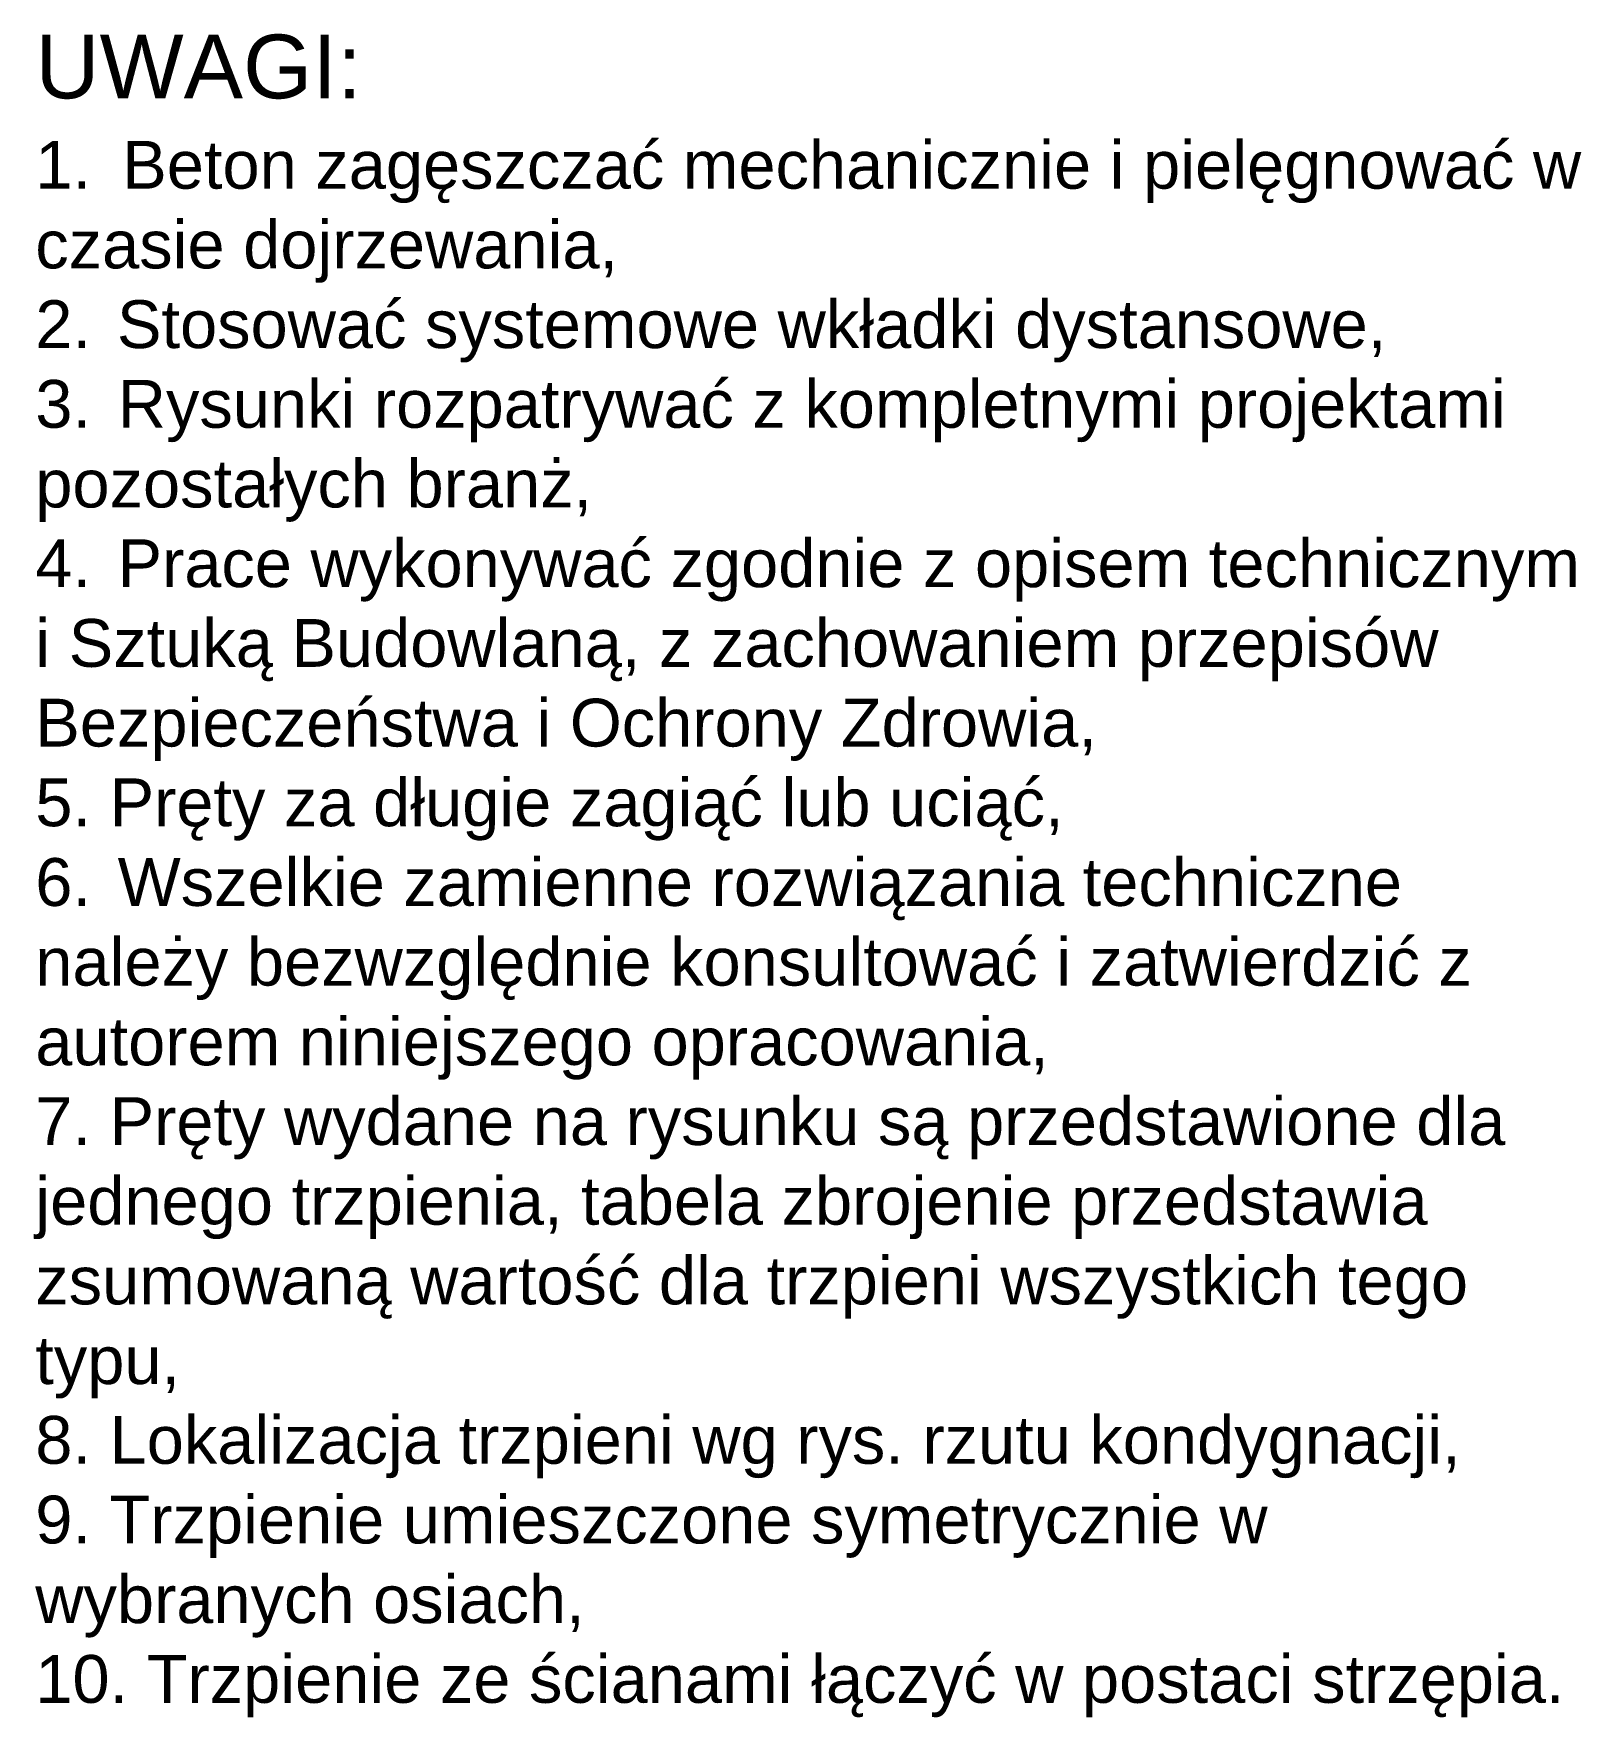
# Model space of a CAD drawing. Header units: millimetres. Extents: x 647 to 146539, y -131215 to 59.
# Drawn here: x 64290 to 65844, y -37090 to -35400 of the extents above; entities that cross this region are included whole.
import ezdxf

# ---------------------------------------------------------------- set-up
doc = ezdxf.new("R2010")
doc.units = ezdxf.units.MM
doc.layers.add('G-Opisy', color=2, linetype='Continuous', lineweight=18)
doc.styles.add('Arial-GG', font='arial.ttf')

msp = doc.modelspace()

# ---------------------------------------------------------------- texts
at = {"layer": 'G-Opisy', "color": 2, "insert": (64292.05, -35400.77), "char_height": 80, "width": 1569.7044, "attachment_point": 1, "style": 'Arial-GG'}
msp.add_mtext('{\\H0.8x;UWAGI:\\P\\H0.75x;1.\\W1.684; \\W1;Beton zagęszczać mechanicznie i pielęgnować w czasie dojrzewania,\\P2.\\W1.398; \\W1;Stosować systemowe wkładki dystansowe,\\P3.\\W1.443; \\W1;Rysunki rozpatrywać z kompletnymi projektami pozostałych branż,\\P4.\\W1.428; \\W1;Prace wykonywać zgodnie z opisem technicznym i Sztuką Budowlaną, z zachowaniem przepisów Bezpieczeństwa i Ochrony Zdrowia,\\P5. Pręty za długie zagiąć lub uciąć,\\P6.\\W1.438; \\W1;Wszelkie zamienne rozwiązania techniczne należy bezwzględnie konsultować i zatwierdzić z autorem niniejszego opracowania,\\P7. Pręty wydane na rysunku są przedstawione dla jednego trzpienia, tabela zbrojenie przedstawia zsumowaną wartość dla trzpieni wszystkich tego typu,\\P8. Lokalizacja trzpieni wg rys. rzutu kondygnacji,\\P9. Trzpienie umieszczone symetrycznie w wybranych osiach,\\P10. Trzpienie ze ścianami łączyć w postaci strzępia.}', dxfattribs=at)

doc.saveas('drawing.dxf')
